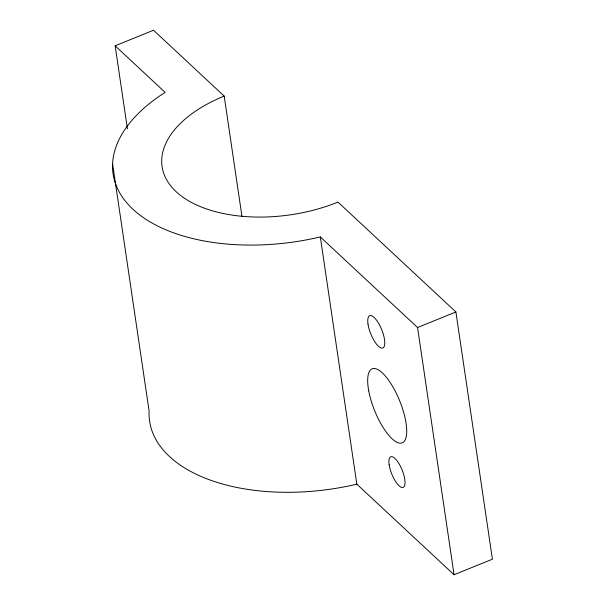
<?xml version="1.0" encoding="UTF-8"?>
<svg xmlns="http://www.w3.org/2000/svg" width="605" height="605" viewBox="0 0 605 605"><rect width="100%" height="100%" fill="white"/><g stroke="black" fill="none" stroke-linecap="round" stroke-linejoin="round"><path stroke-width="0.91" d="M127.413 128.842L115.154 45.806L153.511 30.25L224.19 96.097L241.962 216.446M115.154 45.806L165.142 92.376A169.823 93.73 -8.4 0 0 132.896 209.217A169.823 93.73 -8.4 0 0 320.317 236.941L417.556 327.524L455.905 311.961L492.417 559.194L454.06 574.75L356.821 484.166A169.823 93.73 -8.4 0 1 149.095 410.977L112.583 163.743M455.905 311.961L337.976 202.1A120.289 66.391 -8.4 0 1 176.123 191.679A120.289 66.391 -8.4 0 1 224.19 96.097M417.556 327.524L454.06 574.75M320.317 236.941L356.821 484.166M368.725 390.845A39.96 13.446 67.9 0 0 401.894 442.989A39.96 13.446 67.9 0 0 390.951 383.699A39.96 13.446 67.9 0 0 368.725 390.845M368.014 324.159A17.439 5.869 67.9 0 0 382.224 348.14A17.439 5.869 67.9 0 0 378.548 323.229A17.439 5.869 67.9 0 0 368.014 324.159M389.159 464.791A16.509 5.558 67.9 0 0 402.612 487.501A16.509 5.558 67.9 0 0 399.134 463.906A16.509 5.558 67.9 0 0 389.159 464.791"/></g></svg>
